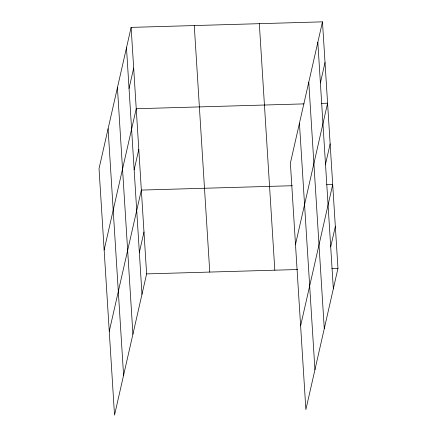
<?xml version="1.0" encoding="UTF-8"?>
<svg xmlns="http://www.w3.org/2000/svg" width="437" height="437" viewBox="0 0 437 437"><rect width="100%" height="100%" fill="white"/><g stroke="black" fill="none" stroke-linecap="round" stroke-linejoin="round"><path stroke-width="0.66" d="M131.122 27.389L99.03 168.644L114.527 415.15L146.619 273.895L131.122 27.389L322.473 21.85L337.97 268.356L305.878 409.611L290.381 163.105L322.473 21.85M129.041 88.476L133.678 68.063M104.143 249.991L136.235 108.737L304.076 103.88M134.154 169.824L138.791 149.41M109.255 331.339L141.348 190.084L292.397 185.714M139.343 252.406L143.981 231.992M320.392 82.937L325.03 62.524M295.499 244.452L327.592 103.198L321.545 103.372M325.51 164.285L330.148 143.871M300.612 325.8L332.704 184.545L326.658 184.72M330.7 246.867L335.337 226.453M146.619 273.895L297.663 269.525M331.923 268.531L337.97 268.356M317.836 42.263L333.333 288.77M308.779 82.14L324.276 328.651M299.443 123.229L314.94 369.735M259.327 23.68L274.824 270.186M194.268 25.559L209.765 272.071M126.484 47.802L141.981 294.309M117.422 87.679L132.919 334.185M108.086 128.768L123.584 375.274"/></g></svg>
